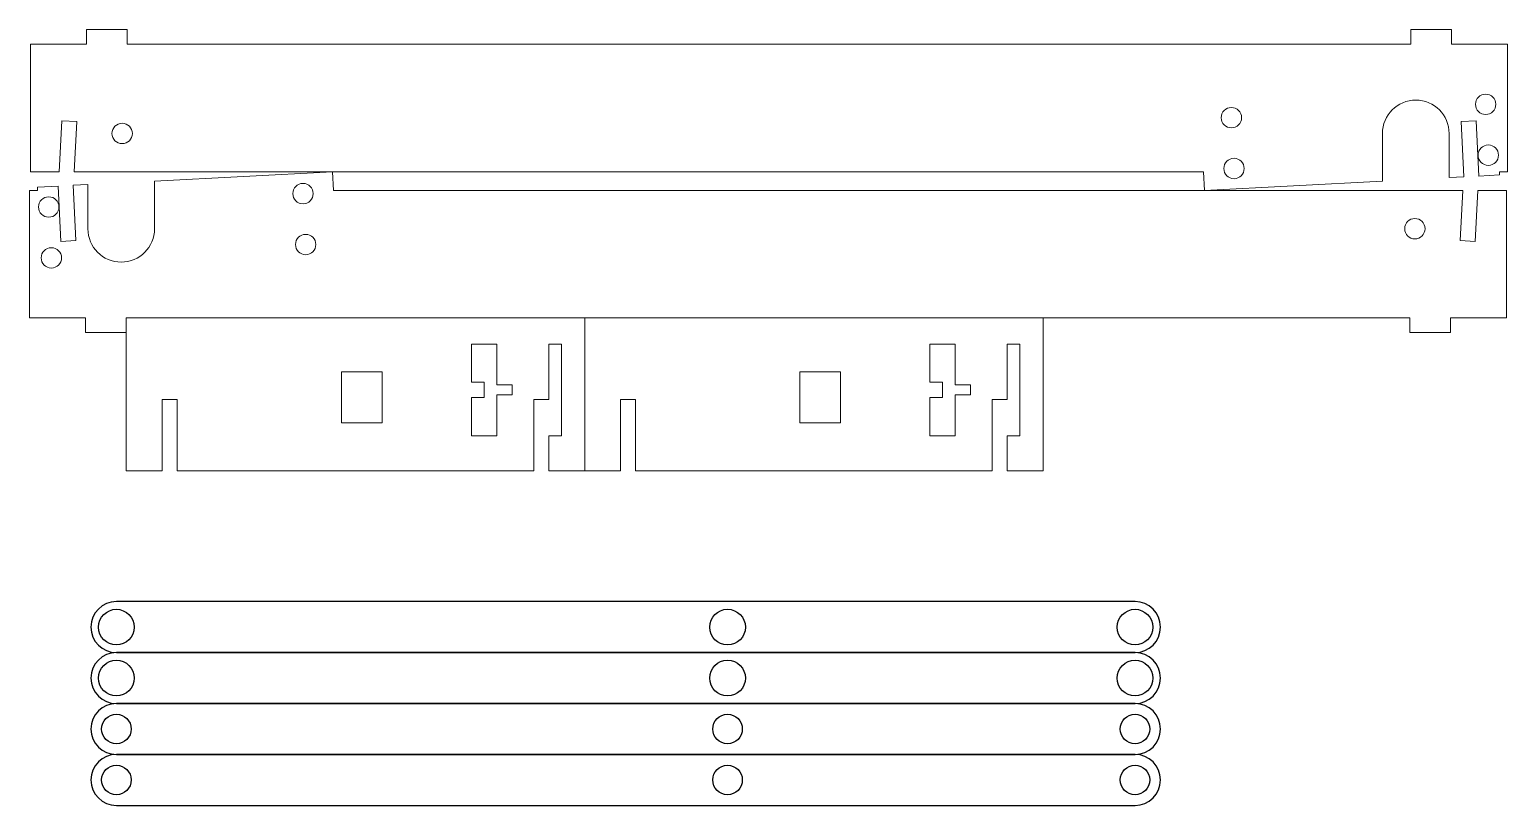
# Model space of a CAD drawing. Header units: millimetres. Extents: x 5 to 295, y -96 to 57.
import ezdxf

# ---------------------------------------------------------------- set-up
doc = ezdxf.new("R2010")
doc.units = ezdxf.units.MM

msp = doc.modelspace()

# ---------------------------------------------------------------- linework, layer by layer
at = {"lineweight": 0}
for p, q in [((24.18, 56.59), (16.18, 56.59)), ((16.18, 56.59), (16.18, 53.69)), ((24.18, 53.69), (24.18, 56.59)), ((284.18, 56.59), (276.18, 56.59)), ((276.18, 56.59), (276.18, 53.69)), ((284.18, 53.69), (284.18, 56.59)), ((16.18, 53.69), (5.18, 53.69)), ((5.18, 53.69), (5.18, 28.69)), ((276.18, 53.69), (24.18, 53.69)), ((295.18, 53.69), (284.18, 53.69)), ((295.18, 28.69), (295.18, 53.69)), ((10.82, 28.69), (11.34, 38.67)), ((11.34, 38.67), (14.29, 38.52)), ((14.29, 38.52), (13.77, 28.69)), ((286.07, 38.52), (289.01, 38.67)), ((286.64, 27.67), (286.07, 38.52)), ((289.01, 38.67), (289.58, 27.82)), ((270.63, 26.83), (270.63, 36.19)), ((283.73, 36.19), (283.73, 27.52)), ((5.18, 28.69), (10.82, 28.69)), ((16.45, 26.17), (13.54, 26.02)), ((13.77, 28.69), (235.51, 28.69)), ((16.45, 17.5), (16.45, 26.17)), ((64.47, 28.69), (29.55, 26.86)), ((29.55, 26.86), (29.55, 17.5)), ((64.66, 25), (64.47, 28.69)), ((235.51, 28.69), (235.71, 25)), ((235.71, 25), (270.63, 26.83)), ((283.73, 27.52), (286.64, 27.67)), ((289.58, 27.82), (293.63, 28.04)), ((293.63, 28.04), (293.59, 28.69)), ((293.59, 28.69), (295.18, 28.69)), ((5, 25), (5, 0)), ((6.58, 25), (5, 25)), ((10.6, 25.86), (6.55, 25.65)), ((6.55, 25.65), (6.58, 25)), ((11.16, 15.01), (10.6, 25.86)), ((13.54, 26.02), (14.11, 15.17)), ((286.41, 25), (64.66, 25)), ((285.89, 15.17), (286.41, 25)), ((289.36, 25), (288.84, 15.01)), ((295, 25), (289.36, 25)), ((295, 0), (295, 25)), ((14.11, 15.17), (11.16, 15.01)), ((288.84, 15.01), (285.89, 15.17)), ((5, 0), (16, 0)), ((16, 0), (16, -2.9)), ((24, 0), (276, 0)), ((24, 0), (24, -30)), ((114, 0), (114, -30)), ((204, -30), (204, 0)), ((276, 0), (276, -2.9)), ((284, -2.9), (284, 0)), ((284, 0), (295, 0)), ((16, -2.9), (24, -2.9)), ((276, -2.9), (284, -2.9)), ((91.75, -12.64), (91.75, -5.14)), ((91.75, -5.14), (96.75, -5.14)), ((96.75, -5.14), (96.75, -13.14)), ((106.95, -16), (106.95, -5.14)), ((106.95, -5.14), (109.45, -5.14)), ((109.45, -5.14), (109.45, -23.14)), ((181.75, -12.64), (181.75, -5.14)), ((181.75, -5.14), (186.75, -5.14)), ((186.75, -5.14), (186.75, -13.14)), ((196.95, -16), (196.95, -5.14)), ((196.95, -5.14), (199.45, -5.14)), ((199.45, -5.14), (199.45, -23.14)), ((66.25, -20.58), (66.25, -10.58)), ((66.25, -10.58), (74.25, -10.58)), ((74.25, -10.58), (74.25, -20.58)), ((156.25, -20.58), (156.25, -10.58)), ((156.25, -10.58), (164.25, -10.58)), ((164.25, -10.58), (164.25, -20.58)), ((94.25, -12.64), (91.75, -12.64)), ((94.25, -15.64), (94.25, -12.64)), ((96.75, -13.14), (99.75, -13.14)), ((99.75, -13.14), (99.75, -15.14)), ((184.25, -12.64), (181.75, -12.64)), ((184.25, -15.64), (184.25, -12.64)), ((186.75, -13.14), (189.75, -13.14)), ((189.75, -13.14), (189.75, -15.14)), ((31.05, -16), (34, -16)), ((31.05, -30), (31.05, -16)), ((34, -16), (34, -30)), ((91.75, -23.14), (91.75, -15.64)), ((91.75, -15.64), (94.25, -15.64)), ((96.75, -15.14), (96.75, -23.14)), ((99.75, -15.14), (96.75, -15.14)), ((104, -30), (104, -16)), ((104, -16), (106.95, -16)), ((121.05, -16), (124, -16)), ((121.05, -30), (121.05, -16)), ((124, -16), (124, -30)), ((181.75, -23.14), (181.75, -15.64)), ((181.75, -15.64), (184.25, -15.64)), ((186.75, -15.14), (186.75, -23.14)), ((189.75, -15.14), (186.75, -15.14)), ((194, -30), (194, -16)), ((194, -16), (196.95, -16)), ((74.25, -20.58), (66.25, -20.58)), ((96.75, -23.14), (91.75, -23.14)), ((109.45, -23.14), (106.95, -23.14)), ((106.95, -23.14), (106.95, -30)), ((164.25, -20.58), (156.25, -20.58)), ((186.75, -23.14), (181.75, -23.14)), ((199.45, -23.14), (196.95, -23.14)), ((196.95, -23.14), (196.95, -30)), ((24, -30), (31.05, -30)), ((34, -30), (104, -30)), ((106.95, -30), (121.05, -30)), ((124, -30), (194, -30)), ((196.95, -30), (204, -30))]:
    msp.add_line(p, q, dxfattribs=at)
for p, q in [((222.05, -55.71, 3), (22.05, -55.71, 3)), ((22.05, -65.71, 3), (222.05, -65.71, 3)), ((222.05, -65.71, 3), (22.05, -65.71, 3)), ((22.05, -75.71, 3), (222.05, -75.71, 3)), ((222.05, -75.71, 3), (22.05, -75.71, 3)), ((22.05, -85.71, 3), (222.05, -85.71, 3)), ((222.05, -85.71, 3), (22.05, -85.71, 3)), ((22.05, -95.71, 3), (222.05, -95.71, 3))]:
    msp.add_line(p, q)
for centre in [(290.9, 41.91), (240.97, 39.29), (23.18, 36.19), (291.42, 31.93), (241.49, 29.31), (58.69, 24.38), (8.76, 21.76), (277, 17.5), (59.21, 14.39), (9.28, 11.77)]:
    msp.add_circle(centre, 2, dxfattribs=at)
for centre, radius in [((22.05, -60.71, 3), 3.5), ((142.05, -60.71, 3), 3.5), ((222.05, -60.71, 3), 3.5), ((22.05, -70.71, 3), 3.5), ((142.05, -70.71, 3), 3.5), ((222.05, -70.71, 3), 3.5), ((22.05, -80.71, 3), 2.9), ((142.05, -80.71, 3), 2.9), ((222.05, -80.71, 3), 2.9), ((22.05, -90.71, 3), 2.9), ((142.05, -90.71, 3), 2.9), ((222.05, -90.71, 3), 2.9)]:
    msp.add_circle(centre, radius)
for centre, start, end in [((277.18, 36.19), 0, 180), ((23, 17.5), 180, 0)]:
    msp.add_arc(centre, 6.55, start, end, dxfattribs=at)
for centre, start, end in [((22.05, -60.71, 3), 90, 270), ((222.05, -60.71, 3), 270, 90), ((22.05, -70.71, 3), 90, 270), ((222.05, -70.71, 3), 270, 90), ((22.05, -80.71, 3), 90, 270), ((222.05, -80.71, 3), 270, 90), ((22.05, -90.71, 3), 90, 270), ((222.05, -90.71, 3), 270, 90)]:
    msp.add_arc(centre, 5, start, end)

doc.saveas('drawing.dxf')
